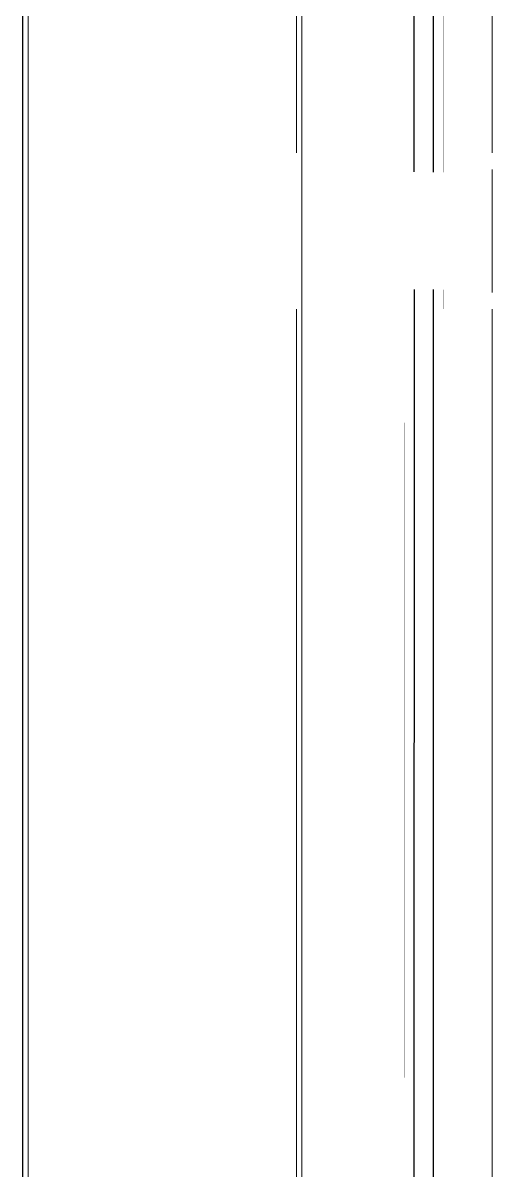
# Model space of a CAD drawing. Header units: inches. Extents: x -1221 to 179, y -822 to 880.
# Drawn here: x 125.94 to 137.94, y -51.55 to -22.22 of the extents above; entities that cross this region are included whole.
import ezdxf
from ezdxf.xclip import XClip

# ---------------------------------------------------------------- set-up
doc = ezdxf.new("R2010")
doc.units = ezdxf.units.IN
doc.header["$MEASUREMENT"] = 0
doc.header["$XCLIPFRAME"] = 2
doc.linetypes.add('L1$0$2DASHES', pattern=[163.199999, 71.999999, -24, 9.6, -24, 9.6, -24])
doc.layers.add('L1$0$A-Anno-Revs-FinF', color=181, linetype='Continuous')
doc.layers.add('L1$0$GLZ_GLAZING', color=7, linetype='Continuous')
for name, color, linetype, lineweight in [('L1$0$ArchiCAD Windows_Pen_No__4', 4, 'Continuous', 9), ('X1$0$18_0109_REV_dwg _7_', 8, 'Continuous', 9), ('X1$0$A-WALL', 113, 'Continuous', 9)]:
    doc.layers.add(name, color=color, linetype=linetype, lineweight=lineweight)

# ---------------------------------------------------------------- blocks, each defined once
blk = doc.blocks.new('L1$0$window-fixed')
at = {"layer": 'L1$0$ArchiCAD Windows_Pen_No__4', "linetype": 'L1$0$2DASHES'}
for p, q in [((-6723.596, 3788.311), (-6761.096, 3788.311)), ((-6681.596, 3788.311), (-6719.596, 3788.311)), ((-6723.596, 3783.311), (-6761.104, 3783.311)), ((-6681.596, 3783.311), (-6719.596, 3783.311))]:
    blk.add_line(p, q, dxfattribs=at)
at = {"layer": 'L1$0$ArchiCAD Windows_Pen_No__4', "linetype": 'Continuous'}
for p, q in [((-6723.17, 3788.311), (-6721.596, 3788.311)), ((-6721.596, 3788.311), (-6720.021, 3788.311))]:
    blk.add_line(p, q, dxfattribs=at)
at = {"layer": 'L1$0$GLZ_GLAZING', "color": 30, "linetype": 'Continuous'}
for p, q in [((-6723.096, 3786.811), (-6761.604, 3786.811)), ((-6681.096, 3786.811), (-6720.096, 3786.811)), ((-6761.604, 3786.316), (-6723.104, 3786.311)), ((-6720.096, 3786.316), (-6681.096, 3786.311))]:
    blk.add_line(p, q, dxfattribs=at)
at = {"layer": 'L1$0$GLZ_GLAZING', "color": 30, "linetype": 'Continuous', "const_width": 0.00174}
for points in [[(-6719.596, 3783.311), (-6723.596, 3783.311), (-6723.596, 3786.061), (-6723.096, 3786.061), (-6723.096, 3787.061), (-6723.596, 3787.061), (-6723.596, 3788.311), (-6719.596, 3788.311), (-6719.596, 3787.061), (-6720.096, 3787.061), (-6720.096, 3786.061), (-6719.596, 3786.061)], [(-6723.096, 3786.061), (-6723.096, 3787.061), (-6761.604, 3787.057), (-6761.604, 3786.065), (-6723.096, 3786.061)], [(-6681.096, 3786.061), (-6681.096, 3787.061), (-6720.096, 3787.057), (-6720.096, 3786.065), (-6681.588, 3786.061)]]:
    blk.add_lwpolyline(points, close=True, dxfattribs=at)
blk = doc.blocks.new('L1')
at = {"layer": 'L1$0$A-Anno-Revs-FinF'}
blk.add_line((-6240.69, 2799.066), (-6240.69, 2949.066), dxfattribs=at)
at = {"layer": 'L1$0$A-Anno-Revs-FinF', "rotation": 270}
blk.add_blockref('L1$0$window-fixed', (-10017.001, -3826.529), dxfattribs=at)
blk = doc.blocks.new('X1$0$Walls 11 - Walls 1-5282433-FIRST FLOOR POWER _ SIGNAL')
at = {"layer": 'X1$0$A-WALL'}
for p, q in [((133.071, 248.056), (133.071, 374.056)), ((126.071, 350.044), (126.071, 236.056))]:
    blk.add_line(p, q, dxfattribs=at)
blk = doc.blocks.new('X1')
at = {"layer": 'X1$0$18_0109_REV_dwg _7_'}
ref = blk.add_blockref('L1', (6366.63, -2922.603), dxfattribs=at)
XClip(ref).set_block_clipping_path([(-7587.3890141857, 2122.8758432012), (-6188.1189173454, 3796.6416784023)])
at = {"layer": 'X1$0$A-WALL'}
blk.add_blockref('X1$0$Walls 11 - Walls 1-5282433-FIRST FLOOR POWER _ SIGNAL', (0, -360), dxfattribs=at)

msp = doc.modelspace()

# ---------------------------------------------------------------- block references
at = {"color": 253}
msp.add_blockref('X1', (0, 0), dxfattribs=at)

doc.saveas('drawing.dxf')
